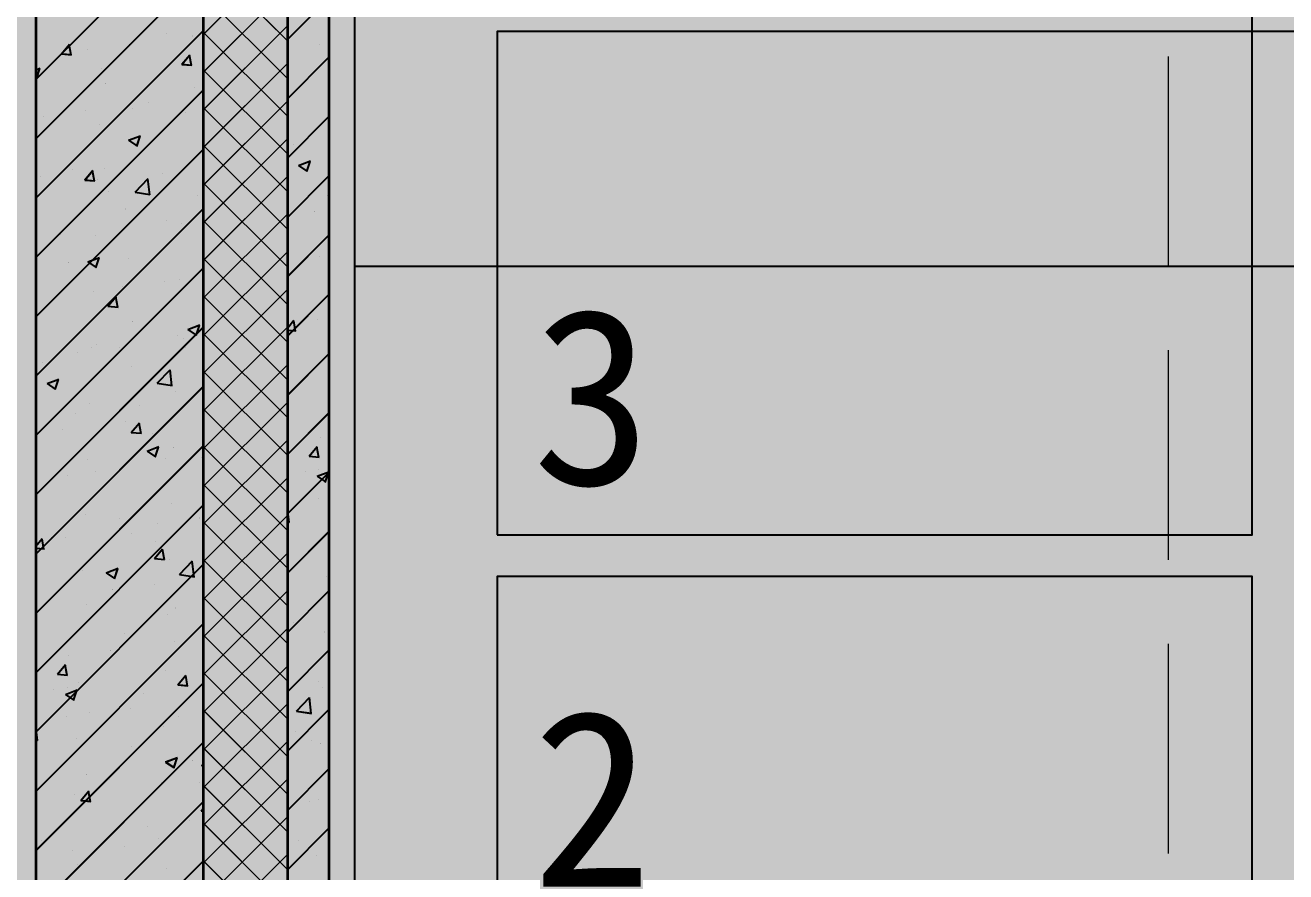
# Model space of a CAD drawing. Header units: inches. Extents: x 143994 to 247866, y 243815 to 272761.
# Drawn here: x 230326 to 231828, y 259454 to 260463 of the extents above; entities that cross this region are included whole.
import ezdxf

# ---------------------------------------------------------------- set-up
doc = ezdxf.new("R2010")
doc.units = ezdxf.units.IN
doc.header["$LTSCALE"] = 1000
doc.header["$MEASUREMENT"] = 0
doc.linetypes.add('DASH', pattern=[0.35, 0.25, -0.1])
doc.layers.get('DEFPOINTS').update_dxf_attribs({"color": 62})
for name, color, linetype in [('0-dim', 90, 'Continuous'), ('0-fm', 30, 'Continuous'), ('0-word', 131, 'Continuous'), ('0-建筑1F', 127, 'Continuous'), ('0-建筑2F', 127, 'Continuous'), ('A-STATR', 5, 'Continuous'), ('A-Wall-Patn', 255, 'Continuous'), ('PUB_HATCH', 8, 'Continuous')]:
    doc.layers.add(name, color=color, linetype=linetype)
for name, color, linetype, lineweight in [('A-M-Stone', 11, 'Continuous', 15), ('A-Wall', 254, 'Continuous', 35), ('W-保温层', 8, 'Continuous', 13), ('散水线', 8, 'Continuous', 15)]:
    doc.layers.add(name, color=color, linetype=linetype, lineweight=lineweight)
doc.styles.add('HS2', font='')
doc.styles.get('HS2').set_extended_font_data('SimHei')

# ---------------------------------------------------------------- blocks, each defined once
blk = doc.blocks.new('A$C30137131')
at = {"layer": '0-fm'}
blk.add_lwpolyline([(0, -600), (900, -600), (900, 0), (0, 0)], close=True, dxfattribs=at)
at = {"layer": '0-word', "color": 4, "insert": (41.9, -330.4, 1685.6), "char_height": 210, "attachment_point": 1, "style": 'HS2'}
blk.add_mtext('3', dxfattribs=at)
blk = doc.blocks.new('A$C5E510078')
at = {"layer": '0-fm'}
blk.add_lwpolyline([(0, -450), (900, -450), (900, 0), (0, 0)], close=True, dxfattribs=at)
at = {"layer": '0-word', "color": 4, "insert": (41.9, -159.5, 1685.6), "char_height": 210, "attachment_point": 1, "style": 'HS2'}
blk.add_mtext('2', dxfattribs=at)
blk = doc.blocks.new('A$C3A8077CD')
at = {"layer": '0-dim'}
for name, p in [('A$C30137131', (0, 1100)), ('A$C5E510078', (0, 450))]:
    blk.add_blockref(name, p, dxfattribs=at)
blk = doc.blocks.new('144')
at = {"layer": 'A-M-Stone', "color": 127}
blk.add_line((646166.9, -381870.3), (646166.9, -376030.3), dxfattribs=at)
at = {"layer": 'A-STATR', "color": 127}
blk.add_line((646166.9, -379980.3), (647806.9, -379980.3), dxfattribs=at)
at = {"layer": 'A-Wall', "color": 127}
for p, q in [((646136.9, -381900.3), (646136.9, -376060.3)), ((646086.9, -376110.3), (646086.9, -381950.3)), ((645986.9, -382050.3), (645986.9, -376210.3)), ((645786.9, -376410.3), (645786.9, -382210.3))]:
    blk.add_line(p, q, dxfattribs=at)
at = {"layer": 'PUB_HATCH', "color": 127, "linetype": 'Continuous'}
for p, q in [((645786.9, -379757.7), (645986.9, -379557.7)), ((645786.9, -379828.4), (645986.9, -379628.4)), ((646086.9, -379709.9), (646136.9, -379659.9)), ((645786.9, -379899.2), (645986.9, -379699.2)), ((645942.9, -379702.7), (645942.9, -379702.7)), ((645974.1, -379705.7), (645974.1, -379705.7)), ((646091.3, -379706.4), (646091.3, -379706.4)), ((645817.6, -379727), (645827.2, -379715.5)), ((645817.6, -379727), (645829.6, -379728)), ((645826.3, -379722.7), (645826.3, -379722.7)), ((645829.3, -379728.5), (645826.9, -379716)), ((645848.3, -379722.3), (645848.3, -379722.3)), ((645898.3, -379715.7), (645898.3, -379715.7)), ((646125.7, -379716), (646125.7, -379716)), ((645961, -379739.5), (645973, -379740.6)), ((645961, -379739.5), (645970.7, -379728.1)), ((645967.9, -379730.1), (645967.9, -379730.1)), ((645972.7, -379741.1), (645970.4, -379728.6)), ((646086.9, -379780.6), (646136.9, -379730.6)), ((645786.9, -379746.2), (645792.3, -379744.2)), ((645786.9, -379755.4), (645788.3, -379756.2)), ((645788, -379756.7), (645792, -379744.7)), ((645865.2, -379744.2), (645865.2, -379744.2)), ((645786.9, -379969.9), (645986.9, -379769.9)), ((645870, -379762.6), (645870, -379762.6)), ((645976.8, -379767.1), (645976.8, -379767.1)), ((645921.5, -379784.6), (645921.5, -379784.6)), ((645795.7, -379801.2), (645795.7, -379801.2)), ((645845.7, -379794.6), (645845.7, -379794.6)), ((645902.7, -379792.7), (645902.7, -379792.7)), ((645965.5, -379796.7), (645965.5, -379796.7)), ((646086.9, -379851.3), (646136.9, -379801.3)), ((645862.8, -379810.7), (645862.8, -379810.7)), ((645897.7, -379830.1), (645911.7, -379824.7)), ((645897.7, -379830.1), (645907.6, -379836.8)), ((645907.3, -379837.3), (645911.4, -379825.2)), ((645786.9, -380040.6), (645986.9, -379840.6)), ((646094.5, -379835.5), (646094.5, -379835.5)), ((646100.4, -379860.1), (646114.4, -379854.7)), ((646100.4, -379860.1), (646110.3, -379866.8)), ((646110, -379867.3), (646114.1, -379855.2)), ((645793.1, -379873.5), (645793.1, -379873.5)), ((645831.1, -379864.8), (645831.1, -379864.8)), ((645845.3, -379877.4), (645855, -379865.9)), ((645845.3, -379877.4), (645857.3, -379878.5)), ((645857, -379879), (645854.7, -379866.4)), ((645860.4, -379877.3), (645860.4, -379877.3)), ((645868.9, -379863.5), (645868.9, -379863.5)), ((645905.3, -379891.9), (645920.9, -379875.6)), ((645922.8, -379895), (645920.6, -379876)), ((645937.8, -379869.3), (645937.8, -379869.3)), ((645963, -379863.2), (645963, -379863.2)), ((646086.9, -379922), (646136.9, -379872)), ((645873.3, -379891.6), (645873.3, -379891.6)), ((645905.3, -379891.9), (645923.1, -379894.6)), ((645980, -379896.2), (645980, -379896.2)), ((646134.8, -379895.8), (646134.8, -379895.8)), ((645786.9, -380111.3), (645986.9, -379911.3)), ((645894.4, -379912), (645894.4, -379912)), ((646119.3, -379914.8), (646119.3, -379914.8)), ((645942.6, -379925.7), (645942.6, -379925.7)), ((645960.6, -379929.8), (645960.6, -379929.8)), ((645816.3, -379942.4), (645816.3, -379942.4)), ((645857.9, -379943.9), (645857.9, -379943.9)), ((646086.9, -379992.7), (646136.9, -379942.7)), ((645791.3, -379966.4), (645791.3, -379966.4)), ((645942.3, -379955.9), (645942.3, -379955.9)), ((645786.9, -380182), (645986.9, -379982)), ((645825.7, -379976), (645825.7, -379976)), ((645849, -379975.1), (645863, -379969.7)), ((645849, -379975.1), (645859, -379981.8)), ((645858.7, -379982.3), (645862.7, -379970.2)), ((645898.1, -379971), (645898.1, -379971)), ((646125.1, -379969.2), (646125.1, -379969.2)), ((645958.2, -379996.4), (645958.2, -379996.4)), ((645855.5, -380010.5), (645855.5, -380010.5)), ((645890, -380004.6), (645890, -380004.6)), ((645940, -379998), (645940, -379998)), ((645873.1, -380027.9), (645882.7, -380016.4)), ((645873.1, -380027.9), (645885.1, -380028.9)), ((645884.8, -380029.4), (645882.4, -380016.9)), ((646086.9, -380063.4), (646136.9, -380013.4)), ((645786.9, -380252.7), (645986.9, -380052.7)), ((645902.1, -380045.9), (645902.1, -380045.9)), ((645968.4, -380055.6), (645982.4, -380050.2)), ((645968.4, -380055.6), (645978.4, -380062.3)), ((645978.1, -380062.8), (645982.1, -380050.7)), ((646086.9, -380054.1), (646094.8, -380044.7)), ((646086.9, -380056.4), (646097.1, -380057.2)), ((646096.8, -380057.7), (646094.5, -380045.2)), ((646105.3, -380043.6), (646105.3, -380043.6)), ((646122.5, -380043.9), (646122.5, -380043.9)), ((645955.8, -380063), (645955.8, -380063)), ((645963.2, -380066.9), (645963.2, -380066.9)), ((645837.3, -380083.5), (645837.3, -380083.5)), ((645853.1, -380077.1), (645853.1, -380077.1)), ((645859.1, -380073.2), (645859.1, -380073.2)), ((645887.4, -380076.9), (645887.4, -380076.9)), ((645965.9, -380077.7), (645965.9, -380077.7)), ((646086.9, -380134.1), (646136.9, -380084.1)), ((645794.5, -380095.5), (645794.5, -380095.5)), ((645901.3, -380100), (645901.3, -380100)), ((645800.4, -380120.1), (645814.4, -380114.7)), ((645810, -380127.3), (645814.1, -380115.2)), ((645931.8, -380119.8), (645947.4, -380103.6)), ((645949.3, -380122.9), (645947.1, -380103.9)), ((645786.9, -380323.4), (645986.9, -380123.4)), ((645800.4, -380120.1), (645810.3, -380126.8)), ((645931.8, -380119.8), (645949.6, -380122.5)), ((645953.3, -380129.6), (645953.3, -380129.6)), ((645850.6, -380143.6), (645850.6, -380143.6)), ((645910.5, -380145.8), (645910.5, -380145.8)), ((645834.8, -380155.8), (645834.8, -380155.8)), ((646086.9, -380204.8), (646136.9, -380154.8)), ((645819.3, -380174.8), (645819.3, -380174.8)), ((645893.8, -380165.3), (645893.8, -380165.3)), ((645900.8, -380178.3), (645910.5, -380166.8)), ((645900.8, -380178.3), (645912.8, -380179.4)), ((645912.5, -380179.9), (645910.2, -380167.3)), ((645926.1, -380179.3), (645926.1, -380179.3)), ((646126.4, -380184.7), (646126.4, -380184.7)), ((645786.9, -380394.1), (645986.9, -380194.1)), ((645919.7, -380200.6), (645933.7, -380195.3)), ((645919.7, -380200.6), (645929.7, -380207.4)), ((645929.4, -380207.9), (645933.4, -380195.8)), ((645950.9, -380196.1), (645950.9, -380196.1)), ((645984.2, -380208.1), (645984.2, -380208.1)), ((646112.9, -380206.6), (646122.5, -380195.1)), ((646112.9, -380206.6), (646124.9, -380207.7)), ((646124.6, -380208.2), (646122.2, -380195.6)), ((645848.2, -380210.2), (645848.2, -380210.2)), ((645941.8, -380209.2), (645941.8, -380209.2)), ((646124.5, -380222.5), (646124.5, -380222.5)), ((645825.1, -380229.2), (645825.1, -380229.2)), ((645857.9, -380224.7), (645857.9, -380224.7)), ((646086.9, -380275.6), (646136.9, -380225.6)), ((646108.4, -380225.4), (646108.4, -380225.4)), ((646122.4, -380230.7), (646136.4, -380225.3)), ((646122.4, -380230.7), (646132.4, -380237.4)), ((646132.1, -380237.9), (646136.1, -380225.8)), ((645786.9, -380464.8), (645986.9, -380264.8)), ((645948.5, -380262.7), (645948.5, -380262.7)), ((646086.9, -380266.3), (646087, -380266.3)), ((646123.8, -380257), (646123.8, -380257)), ((645845.8, -380276.8), (645845.8, -380276.8)), ((645887.1, -380281.5), (645887.1, -380281.5)), ((645981.7, -380280.4), (645981.7, -380280.4)), ((646088.9, -380285.7), (646086.9, -380269)), ((646136, -380283.1), (646136, -380283.1)), ((645931.6, -380287), (645931.6, -380287)), ((646086.9, -380285), (646089.2, -380285.3)), ((646086.9, -380346.3), (646136.9, -380296.3)), ((645786.9, -380314.1), (645794.8, -380304.7)), ((645796.8, -380317.7), (645794.5, -380305.2)), ((645805.3, -380303.6), (645805.3, -380303.6)), ((645822.5, -380303.9), (645822.5, -380303.9)), ((645901.5, -380299.2), (645901.5, -380299.2)), ((645929.3, -380308.4), (645929.3, -380308.4)), ((645786.9, -380316.4), (645797.1, -380317.2)), ((645928.6, -380328.8), (645938.2, -380317.3)), ((645940.3, -380330.3), (645937.9, -380317.8)), ((645786.9, -380535.6), (645986.9, -380335.6)), ((645843.3, -380343.4), (645843.3, -380343.4)), ((645871.1, -380345.7), (645885.1, -380340.3)), ((645880.7, -380352.9), (645884.8, -380340.8)), ((645928.6, -380328.8), (645940.6, -380329.8)), ((645946, -380329.3), (645946, -380329.3)), ((645958.3, -380347.7), (645973.9, -380331.5)), ((645975.8, -380350.8), (645973.6, -380331.8)), ((645871.1, -380345.7), (645881, -380352.4)), ((645958.3, -380347.7), (645976.1, -380350.5)), ((646133.6, -380349.7), (646133.6, -380349.7)), ((645879, -380365.8), (645879, -380365.8)), ((645929.1, -380359.3), (645929.1, -380359.3)), ((646086.9, -380417), (646136.9, -380367)), ((646086.9, -380370.7), (646087.8, -380370.4)), ((646086.9, -380372.5), (646087.5, -380370.9)), ((645847.3, -380383.2), (645847.3, -380383.2)), ((645954.1, -380387.7), (645954.1, -380387.7)), ((645943.6, -380395.9), (645943.6, -380395.9)), ((645786.9, -380606.3), (645986.9, -380406.3)), ((645840.9, -380410), (645840.9, -380410)), ((645893.2, -380418.5), (645893.2, -380418.5)), ((646094.4, -380404.8), (646094.4, -380404.8)), ((646131.2, -380416.3), (646131.2, -380416.3)), ((645952.2, -380428.2), (645952.2, -380428.2)), ((646136.4, -380433.8), (646136.4, -380433.8)), ((645826.4, -380444.7), (645826.4, -380444.7)), ((645876.5, -380438.1), (645876.5, -380438.1)), ((646086.9, -380487.7), (646136.9, -380437.7)), ((645812.9, -380466.6), (645822.5, -380455.1)), ((645824.6, -380468.2), (645822.2, -380455.6)), ((645941.2, -380462.5), (645941.2, -380462.5)), ((645941.2, -380462.5), (645941.2, -380462.5)), ((645786.9, -380677), (645986.9, -380477)), ((645812.9, -380466.6), (645824.9, -380467.7)), ((645838.5, -380476.5), (645838.5, -380476.5)), ((645956.3, -380479.2), (645966, -380467.7)), ((645968, -380480.7), (645965.7, -380468.2)), ((646123.9, -380475.7), (646123.9, -380475.7)), ((645808.4, -380485.4), (645808.4, -380485.4)), ((645822.4, -380490.7), (645836.4, -380485.3)), ((645822.4, -380490.7), (645832.4, -380497.4)), ((645824.5, -380482.5), (645824.5, -380482.5)), ((645832.1, -380497.9), (645836.1, -380485.8)), ((645915.2, -380489.9), (645915.2, -380489.9)), ((645956.3, -380479.2), (645968.3, -380480.2)), ((646128.7, -380482.8), (646128.7, -380482.8)), ((645899.6, -380507), (645899.6, -380507)), ((646086.9, -380558.4), (646136.9, -380508.4)), ((646097.9, -380510.5), (646113.5, -380494.2)), ((646115.4, -380513.6), (646113.2, -380494.6)), ((645823.8, -380517), (645823.8, -380517)), ((645850.6, -380512.3), (645850.6, -380512.3)), ((645957.3, -380516.8), (645957.3, -380516.8)), ((646097.9, -380510.5), (646115.7, -380513.2)), ((645786.9, -380526.3), (645787, -380526.3)), ((645788.9, -380545.7), (645786.9, -380529)), ((645938.7, -380529), (645938.7, -380529)), ((646096.6, -380535.4), (646096.6, -380535.4)), ((645786.9, -380545), (645789.2, -380545.3)), ((645786.9, -380747.7), (645986.9, -380547.7)), ((645836, -380543.1), (645836, -380543.1)), ((645900.9, -380552.5), (645900.9, -380552.5)), ((646115.4, -380545.9), (646115.4, -380545.9)), ((646126.3, -380549.4), (646126.3, -380549.4)), ((645941.8, -380571.2), (645955.8, -380565.9)), ((645951.4, -380578.4), (645955.5, -380566.4)), ((645941.8, -380571.2), (645951.7, -380577.9)), ((645973.3, -380569.3), (645973.3, -380569.3)), ((645984.8, -380575.6), (645986.9, -380573.5)), ((645984.8, -380575.6), (645986.9, -380576)), ((646086.9, -380629.1), (646136.9, -380579.1)), ((645847, -380585.9), (645847, -380585.9)), ((645875.4, -380591.6), (645875.4, -380591.6)), ((645936.3, -380595.6), (645936.3, -380595.6)), ((645982.1, -380596.1), (645982.1, -380596.1)), ((645833.6, -380609.7), (645833.6, -380609.7)), ((645840.6, -380617.1), (645850.3, -380605.6)), ((645852.3, -380618.6), (645850, -380606.1)), ((645786.9, -380818.4), (645986.9, -380618.4)), ((645840.6, -380617.1), (645852.6, -380618.1)), ((645984.1, -380629.6), (645986.9, -380626.3)), ((646112.9, -380618.2), (646112.9, -380618.2)), ((646123.9, -380616), (646123.9, -380616)), ((645786.9, -380630.7), (645787.8, -380630.4)), ((645786.9, -380632.5), (645787.5, -380630.9)), ((645970.7, -380641.6), (645970.7, -380641.6)), ((645984.1, -380629.6), (645986.9, -380629.9)), ((645920.7, -380648.2), (645920.7, -380648.2)), ((646086.9, -380699.8), (646136.9, -380649.8)), ((645794.4, -380664.8), (645794.4, -380664.8)), ((645892.7, -380671.8), (645892.7, -380671.8)), ((645933.9, -380662.2), (645933.9, -380662.2)), ((646099.9, -380664.5), (646099.9, -380664.5)), ((645786.9, -380889.1), (645986.9, -380689.1)), ((645831.2, -380676.3), (645831.2, -380676.3)), ((646121.4, -380682.6), (646121.4, -380682.6)), ((646136, -380687.1), (646136, -380687.1)), ((645836.4, -380693.8), (645836.4, -380693.8)), ((645943.2, -380698.3), (645943.2, -380698.3))]:
    blk.add_line(p, q, dxfattribs=at)
at = {"layer": 'W-保温层', "color": 127, "linetype": 'Continuous'}
for p, q in [((645986.9, -379703.8), (646086.9, -379603.8)), ((646086.9, -379711.7), (645986.9, -379611.7)), ((645986.9, -379748.7), (646086.9, -379648.7)), ((646086.9, -379756.6), (645986.9, -379656.6)), ((645986.9, -379793.6), (646086.9, -379693.6)), ((646086.9, -379801.5), (645986.9, -379701.5)), ((645986.9, -379838.5), (646086.9, -379738.5)), ((646086.9, -379846.4), (645986.9, -379746.4)), ((645986.9, -379883.4), (646086.9, -379783.4)), ((646086.9, -379891.3), (645986.9, -379791.3)), ((645986.9, -379928.3), (646086.9, -379828.3)), ((646086.9, -379936.2), (645986.9, -379836.2)), ((645986.9, -379973.2), (646086.9, -379873.2)), ((646086.9, -379981.1), (645986.9, -379881.1)), ((645986.9, -380018.1), (646086.9, -379918.1)), ((646086.9, -380026), (645986.9, -379926)), ((645986.9, -380063), (646086.9, -379963)), ((646086.9, -380070.9), (645986.9, -379970.9)), ((645986.9, -380107.9), (646086.9, -380007.9)), ((646086.9, -380115.8), (645986.9, -380015.8)), ((645986.9, -380152.8), (646086.9, -380052.8)), ((646086.9, -380160.7), (645986.9, -380060.7)), ((645986.9, -380197.7), (646086.9, -380097.7)), ((646086.9, -380205.6), (645986.9, -380105.6)), ((645986.9, -380242.6), (646086.9, -380142.6)), ((646086.9, -380250.5), (645986.9, -380150.5)), ((645986.9, -380287.5), (646086.9, -380187.5)), ((646086.9, -380295.4), (645986.9, -380195.4)), ((645986.9, -380332.4), (646086.9, -380232.4)), ((646086.9, -380340.3), (645986.9, -380240.3)), ((645986.9, -380377.3), (646086.9, -380277.3)), ((646086.9, -380385.2), (645986.9, -380285.2)), ((645986.9, -380422.2), (646086.9, -380322.2)), ((646086.9, -380430.1), (645986.9, -380330.1)), ((645986.9, -380467.1), (646086.9, -380367.1)), ((646086.9, -380475), (645986.9, -380375)), ((645986.9, -380512), (646086.9, -380412)), ((646086.9, -380519.9), (645986.9, -380419.9)), ((645986.9, -380556.9), (646086.9, -380456.9)), ((646086.9, -380564.8), (645986.9, -380464.8)), ((645986.9, -380601.8), (646086.9, -380501.8)), ((646086.9, -380609.7), (645986.9, -380509.7)), ((645986.9, -380646.7), (646086.9, -380546.7)), ((646086.9, -380654.6), (645986.9, -380554.6)), ((645986.9, -380691.6), (646086.9, -380591.6)), ((646086.9, -380699.5), (645986.9, -380599.5)), ((645986.9, -380736.5), (646086.9, -380636.5)), ((646086.9, -380744.4), (645986.9, -380644.4)), ((645986.9, -380781.4), (646086.9, -380681.4)), ((646086.9, -380789.3), (645986.9, -380689.3))]:
    blk.add_line(p, q, dxfattribs=at)
at = {"layer": '散水线', "color": 127, "linetype": 'DASH'}
blk.add_line((647136.9, -377630.3), (647136.9, -381270.3), dxfattribs=at)
blk = doc.blocks.new('1442323')
at = {"layer": 'A-M-Stone', "color": 127}
blk.add_line((688216.9, -383909.3), (688216.9, -376119.3), dxfattribs=at)
at = {"layer": 'A-Wall', "color": 127}
for p, q in [((688186.9, -383939.3), (688186.9, -376149.3)), ((688136.9, -376199.3), (688136.9, -383989.3)), ((688036.9, -384089.3), (688036.9, -376299.3)), ((687836.9, -376499.3), (687836.9, -384249.3))]:
    blk.add_line(p, q, dxfattribs=at)
at = {"layer": 'PUB_HATCH', "color": 127, "linetype": 'Continuous'}
for p, q in [((687836.9, -379846.8), (688036.9, -379646.8)), ((687836.9, -379917.5), (688036.9, -379717.5)), ((688136.9, -379798.9), (688186.9, -379748.9)), ((687836.9, -379988.2), (688036.9, -379788.2)), ((687992.9, -379791.7), (687992.9, -379791.7)), ((688024.1, -379794.8), (688024.1, -379794.8)), ((688141.3, -379795.5), (688141.3, -379795.5)), ((687867.6, -379816), (687877.2, -379804.5)), ((687867.6, -379816), (687879.6, -379817.1)), ((687876.3, -379811.7), (687876.3, -379811.7)), ((687879.3, -379817.6), (687876.9, -379805)), ((687898.3, -379811.3), (687898.3, -379811.3)), ((687948.3, -379804.7), (687948.3, -379804.7)), ((688011, -379828.6), (688020.7, -379817.1)), ((688022.7, -379830.1), (688020.4, -379817.6)), ((688175.7, -379805), (688175.7, -379805)), ((688011, -379828.6), (688023, -379829.6)), ((688017.9, -379819.1), (688017.9, -379819.1)), ((688136.9, -379869.6), (688186.9, -379819.6)), ((687836.9, -379835.3), (687842.3, -379833.2)), ((687836.9, -379844.4), (687838.3, -379845.3)), ((687838, -379845.8), (687842, -379833.7)), ((687915.2, -379833.2), (687915.2, -379833.2)), ((687836.9, -380058.9), (688036.9, -379858.9)), ((687920, -379851.6), (687920, -379851.6)), ((688026.8, -379856.1), (688026.8, -379856.1)), ((687971.5, -379873.6), (687971.5, -379873.6)), ((687845.7, -379890.2), (687845.7, -379890.2)), ((687895.7, -379883.6), (687895.7, -379883.6)), ((687952.7, -379881.7), (687952.7, -379881.7)), ((688015.5, -379885.7), (688015.5, -379885.7)), ((688136.9, -379940.3), (688186.9, -379890.3)), ((687912.8, -379899.8), (687912.8, -379899.8)), ((687947.7, -379919.1), (687961.7, -379913.7)), ((687947.7, -379919.1), (687957.6, -379925.8)), ((687957.3, -379926.3), (687961.4, -379914.2)), ((687836.9, -380129.6), (688036.9, -379929.6)), ((688144.5, -379924.5), (688144.5, -379924.5)), ((687918.9, -379952.5), (687918.9, -379952.5)), ((688013, -379952.3), (688013, -379952.3)), ((688150.4, -379949.2), (688164.4, -379943.8)), ((688150.4, -379949.2), (688160.3, -379955.9)), ((688160, -379956.4), (688164.1, -379944.3)), ((687843.1, -379962.5), (687843.1, -379962.5)), ((687881.1, -379953.8), (687881.1, -379953.8)), ((687895.3, -379966.5), (687905, -379955)), ((687895.3, -379966.5), (687907.3, -379967.5)), ((687907, -379968), (687904.7, -379955.5)), ((687910.4, -379966.4), (687910.4, -379966.4)), ((687955.3, -379980.9), (687970.9, -379964.7)), ((687972.8, -379984), (687970.6, -379965)), ((687987.8, -379958.3), (687987.8, -379958.3)), ((688136.9, -380011), (688186.9, -379961)), ((687923.3, -379980.7), (687923.3, -379980.7)), ((687955.3, -379980.9), (687973.1, -379983.6)), ((688030, -379985.2), (688030, -379985.2)), ((688184.8, -379984.8), (688184.8, -379984.8)), ((687836.9, -380200.3), (688036.9, -380000.3)), ((687944.4, -380001.1), (687944.4, -380001.1)), ((688169.3, -380003.8), (688169.3, -380003.8)), ((687992.6, -380014.8), (687992.6, -380014.8)), ((688010.6, -380018.9), (688010.6, -380018.9)), ((687866.3, -380031.4), (687866.3, -380031.4)), ((687907.9, -380032.9), (687907.9, -380032.9)), ((688136.9, -380081.7), (688186.9, -380031.7)), ((687841.3, -380055.5), (687841.3, -380055.5)), ((687992.3, -380045), (687992.3, -380045)), ((687836.9, -380271), (688036.9, -380071)), ((687875.7, -380065), (687875.7, -380065)), ((687899, -380064.1), (687913, -380058.7)), ((687899, -380064.1), (687909, -380070.8)), ((687908.7, -380071.3), (687912.7, -380059.2)), ((687948.1, -380060), (687948.1, -380060)), ((688175.1, -380058.2), (688175.1, -380058.2)), ((687990, -380087.1), (687990, -380087.1)), ((688008.2, -380085.4), (688008.2, -380085.4)), ((687905.5, -380099.5), (687905.5, -380099.5)), ((687940, -380093.7), (687940, -380093.7)), ((688136.9, -380152.5), (688186.9, -380102.5)), ((687923.1, -380116.9), (687932.7, -380105.4)), ((687923.1, -380116.9), (687935.1, -380117.9)), ((687934.8, -380118.4), (687932.4, -380105.9)), ((688155.3, -380132.6), (688155.3, -380132.6)), ((688172.5, -380132.9), (688172.5, -380132.9)), ((687836.9, -380341.7), (688036.9, -380141.7)), ((687952.1, -380135), (687952.1, -380135)), ((688018.4, -380144.6), (688032.4, -380139.3)), ((688018.4, -380144.6), (688028.4, -380151.4)), ((688028.1, -380151.9), (688032.1, -380139.8)), ((688136.9, -380143.1), (688144.8, -380133.7)), ((688136.9, -380145.4), (688147.1, -380146.3)), ((688146.8, -380146.8), (688144.5, -380134.2)), ((687909.1, -380162.2), (687909.1, -380162.2)), ((688005.8, -380152), (688005.8, -380152)), ((688013.2, -380156), (688013.2, -380156)), ((687887.3, -380172.5), (687887.3, -380172.5)), ((687903.1, -380166.1), (687903.1, -380166.1)), ((687937.4, -380165.9), (687937.4, -380165.9)), ((688015.9, -380166.7), (688015.9, -380166.7)), ((688136.9, -380223.2), (688186.9, -380173.2)), ((687844.5, -380184.5), (687844.5, -380184.5)), ((687951.3, -380189), (687951.3, -380189)), ((687981.8, -380208.8), (687997.4, -380192.6)), ((687999.3, -380211.9), (687997.1, -380192.9)), ((687850.4, -380209.2), (687864.4, -380203.8)), ((687860, -380216.4), (687864.1, -380204.3)), ((687836.9, -380412.5), (688036.9, -380212.5)), ((687850.4, -380209.2), (687860.3, -380215.9)), ((687981.8, -380208.8), (687999.6, -380211.6)), ((688003.3, -380218.6), (688003.3, -380218.6)), ((687900.6, -380232.7), (687900.6, -380232.7)), ((687960.5, -380234.9), (687960.5, -380234.9)), ((687884.8, -380244.8), (687884.8, -380244.8)), ((688136.9, -380293.9), (688186.9, -380243.9)), ((687869.3, -380263.8), (687869.3, -380263.8)), ((687943.8, -380254.3), (687943.8, -380254.3)), ((687950.8, -380267.3), (687960.5, -380255.9)), ((687950.8, -380267.3), (687962.8, -380268.4)), ((687962.5, -380268.9), (687960.2, -380256.4)), ((687976.1, -380268.4), (687976.1, -380268.4)), ((687836.9, -380483.2), (688036.9, -380283.2)), ((688176.4, -380273.8), (688176.4, -380273.8)), ((687969.7, -380289.7), (687983.7, -380284.3)), ((687969.7, -380289.7), (687979.7, -380296.4)), ((687979.4, -380296.9), (687983.4, -380284.8)), ((687991.8, -380298.2), (687991.8, -380298.2)), ((688000.9, -380285.2), (688000.9, -380285.2)), ((688034.2, -380297.1), (688034.2, -380297.1)), ((688162.9, -380295.7), (688172.5, -380284.2)), ((688162.9, -380295.7), (688174.9, -380296.7)), ((688174.6, -380297.2), (688172.2, -380284.7)), ((687898.2, -380299.2), (687898.2, -380299.2)), ((688174.5, -380311.5), (688174.5, -380311.5)), ((687875.1, -380318.2), (687875.1, -380318.2)), ((687907.9, -380313.7), (687907.9, -380313.7)), ((688136.9, -380364.6), (688186.9, -380314.6)), ((688158.4, -380314.4), (688158.4, -380314.4)), ((688172.4, -380319.7), (688186.4, -380314.4)), ((688172.4, -380319.7), (688182.4, -380326.4)), ((688182.1, -380326.9), (688186.1, -380314.9)), ((687836.9, -380553.9), (688036.9, -380353.9)), ((687998.5, -380351.7), (687998.5, -380351.7)), ((688136.9, -380355.4), (688137, -380355.3)), ((688138.9, -380374.7), (688136.9, -380358)), ((688173.8, -380346), (688173.8, -380346)), ((687895.8, -380365.8), (687895.8, -380365.8)), ((687937.1, -380370.6), (687937.1, -380370.6)), ((688031.7, -380369.4), (688031.7, -380369.4)), ((688186, -380372.1), (688186, -380372.1)), ((687951.5, -380388.2), (687951.5, -380388.2)), ((687981.6, -380376), (687981.6, -380376)), ((688136.9, -380374), (688139.2, -380374.3)), ((688136.9, -380435.3), (688186.9, -380385.3)), ((687836.9, -380403.1), (687844.8, -380393.7)), ((687846.8, -380406.8), (687844.5, -380394.2)), ((687855.3, -380392.6), (687855.3, -380392.6)), ((687872.5, -380392.9), (687872.5, -380392.9)), ((687979.3, -380397.4), (687979.3, -380397.4)), ((687836.9, -380405.4), (687847.1, -380406.3)), ((687978.6, -380417.8), (687988.2, -380406.3)), ((687978.6, -380417.8), (687990.6, -380418.8)), ((687990.3, -380419.3), (687987.9, -380406.8)), ((687996, -380418.3), (687996, -380418.3)), ((687836.9, -380624.6), (688036.9, -380424.6)), ((687893.3, -380432.4), (687893.3, -380432.4)), ((687921.1, -380434.7), (687935.1, -380429.3)), ((687930.7, -380441.9), (687934.8, -380429.8)), ((688008.3, -380436.7), (688023.9, -380420.5)), ((688025.8, -380439.9), (688023.6, -380420.9)), ((687921.1, -380434.7), (687931, -380441.4)), ((687979.1, -380448.3), (687979.1, -380448.3)), ((688008.3, -380436.7), (688026.1, -380439.5)), ((688183.6, -380438.7), (688183.6, -380438.7)), ((687929, -380454.9), (687929, -380454.9)), ((688136.9, -380506), (688186.9, -380456)), ((688136.9, -380459.7), (688137.8, -380459.4)), ((688136.9, -380461.5), (688137.5, -380459.9)), ((687897.3, -380472.2), (687897.3, -380472.2)), ((688004.1, -380476.7), (688004.1, -380476.7)), ((687993.6, -380484.9), (687993.6, -380484.9)), ((688144.4, -380493.8), (688144.4, -380493.8)), ((687836.9, -380695.3), (688036.9, -380495.3)), ((687890.9, -380499), (687890.9, -380499)), ((687943.2, -380507.6), (687943.2, -380507.6)), ((688181.2, -380505.3), (688181.2, -380505.3)), ((688002.2, -380517.2), (688002.2, -380517.2)), ((688186.4, -380522.8), (688186.4, -380522.8)), ((687876.4, -380533.8), (687876.4, -380533.8)), ((687926.5, -380527.2), (687926.5, -380527.2)), ((688136.9, -380576.7), (688186.9, -380526.7)), ((687862.9, -380555.7), (687872.5, -380544.2)), ((687874.6, -380557.2), (687872.2, -380544.7)), ((687991.2, -380551.5), (687991.2, -380551.5)), ((687991.2, -380551.5), (687991.2, -380551.5)), ((687836.9, -380766), (688036.9, -380566)), ((687862.9, -380555.7), (687874.9, -380556.7)), ((687888.5, -380565.6), (687888.5, -380565.6)), ((688006.3, -380568.2), (688016, -380556.7)), ((688006.3, -380568.2), (688018.3, -380569.3)), ((688018, -380569.8), (688015.7, -380557.2)), ((688173.9, -380564.8), (688173.9, -380564.8)), ((687858.4, -380574.4), (687858.4, -380574.4)), ((687872.4, -380579.7), (687886.4, -380574.4)), ((687872.4, -380579.7), (687882.4, -380586.4)), ((687874.5, -380571.5), (687874.5, -380571.5)), ((687882.1, -380586.9), (687886.1, -380574.9)), ((687965.2, -380578.9), (687965.2, -380578.9)), ((688147.9, -380599.5), (688163.5, -380583.3)), ((688165.4, -380602.6), (688163.2, -380583.6)), ((688178.7, -380571.9), (688178.7, -380571.9)), ((687949.6, -380596.1), (687949.6, -380596.1)), ((688136.9, -380647.4), (688186.9, -380597.4)), ((687873.8, -380606), (687873.8, -380606)), ((687900.6, -380601.3), (687900.6, -380601.3)), ((688007.3, -380605.8), (688007.3, -380605.8)), ((688147.9, -380599.5), (688165.7, -380602.3)), ((687836.9, -380615.4), (687837, -380615.3)), ((687838.9, -380634.7), (687836.9, -380618)), ((687988.7, -380618.1), (687988.7, -380618.1)), ((688146.6, -380624.4), (688146.6, -380624.4)), ((687836.9, -380634), (687839.2, -380634.3)), ((687836.9, -380836.7), (688036.9, -380636.7)), ((687886, -380632.1), (687886, -380632.1)), ((687950.9, -380641.5), (687950.9, -380641.5)), ((688165.4, -380635), (688165.4, -380635)), ((688176.3, -380638.5), (688176.3, -380638.5)), ((687991.8, -380660.3), (688005.8, -380654.9)), ((688001.4, -380667.5), (688005.5, -380655.4)), ((688023.3, -380658.3), (688023.3, -380658.3)), ((687991.8, -380660.3), (688001.7, -380667)), ((688034.8, -380664.7), (688036.9, -380662.5)), ((688034.8, -380664.7), (688036.9, -380665)), ((688136.9, -380718.1), (688186.9, -380668.1)), ((687897, -380675), (687897, -380675)), ((687925.4, -380680.6), (687925.4, -380680.6)), ((687986.3, -380684.6), (687986.3, -380684.6)), ((688032.1, -380685.1), (688032.1, -380685.1)), ((687883.6, -380698.7), (687883.6, -380698.7)), ((687890.6, -380706.1), (687900.3, -380694.6)), ((687902.3, -380707.7), (687900, -380695.1)), ((687836.9, -380907.4), (688036.9, -380707.4)), ((687890.6, -380706.1), (687902.6, -380707.2)), ((688034.1, -380718.7), (688036.9, -380715.3)), ((688034.1, -380718.7), (688036.9, -380718.9)), ((688162.9, -380707.3), (688162.9, -380707.3)), ((688173.9, -380705), (688173.9, -380705)), ((687836.9, -380719.7), (687837.8, -380719.4)), ((687836.9, -380721.5), (687837.5, -380719.9)), ((688020.7, -380730.6), (688020.7, -380730.6)), ((687970.7, -380737.2), (687970.7, -380737.2)), ((688136.9, -380788.8), (688186.9, -380738.8)), ((687844.4, -380753.8), (687844.4, -380753.8)), ((687942.7, -380760.8), (687942.7, -380760.8)), ((687983.9, -380751.2), (687983.9, -380751.2)), ((688149.9, -380753.5), (688149.9, -380753.5)), ((687836.9, -380978.1), (688036.9, -380778.1)), ((687881.2, -380765.3), (687881.2, -380765.3)), ((688171.4, -380771.6), (688171.4, -380771.6)), ((688186, -380776.2), (688186, -380776.2)), ((687886.4, -380782.8), (687886.4, -380782.8)), ((687993.2, -380787.3), (687993.2, -380787.3))]:
    blk.add_line(p, q, dxfattribs=at)
at = {"layer": 'W-保温层', "color": 127, "linetype": 'Continuous'}
for p, q in [((688036.9, -379792.8), (688136.9, -379692.8)), ((688136.9, -379800.7), (688036.9, -379700.7)), ((688036.9, -379837.7), (688136.9, -379737.7)), ((688136.9, -379845.6), (688036.9, -379745.6)), ((688036.9, -379882.6), (688136.9, -379782.6)), ((688136.9, -379890.5), (688036.9, -379790.5)), ((688036.9, -379927.5), (688136.9, -379827.5)), ((688136.9, -379935.4), (688036.9, -379835.4)), ((688036.9, -379972.4), (688136.9, -379872.4)), ((688136.9, -379980.3), (688036.9, -379880.3)), ((688036.9, -380017.3), (688136.9, -379917.3)), ((688136.9, -380025.2), (688036.9, -379925.2)), ((688036.9, -380062.2), (688136.9, -379962.2)), ((688136.9, -380070.1), (688036.9, -379970.1)), ((688036.9, -380107.1), (688136.9, -380007.1)), ((688136.9, -380115), (688036.9, -380015)), ((688036.9, -380152), (688136.9, -380052)), ((688136.9, -380159.9), (688036.9, -380059.9)), ((688036.9, -380196.9), (688136.9, -380096.9)), ((688136.9, -380204.8), (688036.9, -380104.8)), ((688036.9, -380241.8), (688136.9, -380141.8)), ((688136.9, -380249.7), (688036.9, -380149.7)), ((688036.9, -380286.7), (688136.9, -380186.7)), ((688136.9, -380294.6), (688036.9, -380194.6)), ((688036.9, -380331.6), (688136.9, -380231.6)), ((688136.9, -380339.5), (688036.9, -380239.5)), ((688036.9, -380376.5), (688136.9, -380276.5)), ((688136.9, -380384.4), (688036.9, -380284.4)), ((688036.9, -380421.4), (688136.9, -380321.4)), ((688136.9, -380429.3), (688036.9, -380329.3)), ((688036.9, -380466.3), (688136.9, -380366.3)), ((688136.9, -380474.2), (688036.9, -380374.2)), ((688036.9, -380511.2), (688136.9, -380411.2)), ((688136.9, -380519.1), (688036.9, -380419.1)), ((688036.9, -380556.1), (688136.9, -380456.1)), ((688136.9, -380564), (688036.9, -380464)), ((688036.9, -380601), (688136.9, -380501)), ((688136.9, -380608.9), (688036.9, -380508.9)), ((688036.9, -380645.9), (688136.9, -380545.9)), ((688136.9, -380653.8), (688036.9, -380553.8)), ((688036.9, -380690.8), (688136.9, -380590.8)), ((688136.9, -380698.7), (688036.9, -380598.7)), ((688036.9, -380735.7), (688136.9, -380635.7)), ((688136.9, -380743.6), (688036.9, -380643.6)), ((688036.9, -380780.6), (688136.9, -380680.6)), ((688136.9, -380788.5), (688036.9, -380688.5)), ((688036.9, -380825.5), (688136.9, -380725.5)), ((688136.9, -380833.4), (688036.9, -380733.4)), ((688036.9, -380870.4), (688136.9, -380770.4)), ((688136.9, -380878.3), (688036.9, -380778.3))]:
    blk.add_line(p, q, dxfattribs=at)

msp = doc.modelspace()

# ---------------------------------------------------------------- hatches: boundary and pattern name
at = {"layer": 'DEFPOINTS'}
h = msp.add_hatch(dxfattribs=at)
h.set_pattern_fill('ANSI31', color=250)
h.set_pattern_definition([(45, (0, 0), (-1.122532015, 1.122532015), [])])
h.paths.add_polyline_path([(247866.03, 243814.78), (223286.02, 243814.78), (223286.02, 270814.78), (247866.03, 270814.78)])

# ---------------------------------------------------------------- linework, layer by layer
at = {"layer": 'A-Wall-Patn'}
for p, q in [((230688.2, 264096.1), (230688.2, 258256.1)), ((230338.2, 263746.1), (230338.2, 257946.1))]:
    msp.add_line(p, q, dxfattribs=at)
at = {"layer": 'A-Wall-Patn', "color": 11}
msp.add_lwpolyline([(215828.2, 253131.1), (215828.2, 260486.1), (217958.2, 260486.1), (217958.2, 264126.1), (222398.2, 264126.1), (222398.2, 264396.1), (223398.2, 264396.1), (223398.2, 260436.1), (225208.2, 260436.1), (225208.2, 264126.1), (230718.2, 264126.1), (230718.2, 258286.1), (232358.2, 258286.1), (232358.2, 261926.1), (237483.2, 261926.1), (237483.2, 262196.1), (238483.2, 262196.1), (238483.2, 261926.1), (242918.2, 261926.1), (242918.2, 258286.1), (245048.2, 258286.1), (245048.2, 250931.1)], dxfattribs=at)
at = {"layer": 'DEFPOINTS'}
msp.add_lwpolyline([(235813.2, 264221.1), (233013.2, 264221.1), (233013.2, 261766.1), (232968.2, 261766.1), (232908.2, 261766.1), (232908.2, 262026.1), (232888.2, 262026.1), (232888.2, 261926.1), (232358.2, 261926.1), (232358.2, 259336.1), (232128.2, 259336.1), (232128.2, 260456.1), (231788.2, 260456.1), (231788.2, 263456.1), (232708.15, 263456.1), (232708.15, 265601.1)], dxfattribs=at)

# ---------------------------------------------------------------- block references
msp.add_blockref('A$C3A8077CD', (230888.2, 259356.1))
at = {"layer": '0-建筑1F'}
msp.add_blockref('144', (-415448.72, 640156.38), dxfattribs=at)
at = {"layer": '0-建筑2F'}
msp.add_blockref('1442323', (-457498.72, 640245.41), dxfattribs=at)

doc.saveas('drawing.dxf')
